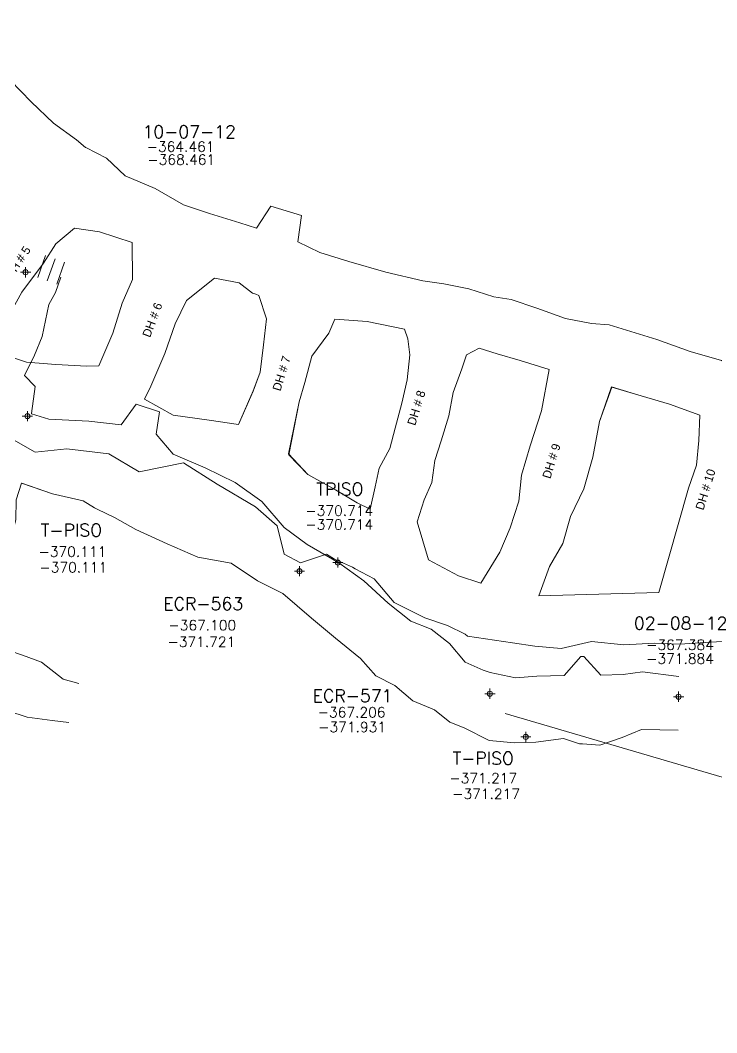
# Model space of a CAD drawing. Extents: x 0 to 99091, y -1812 to 13278.
# Drawn here: x 9203.2 to 9271.8, y 10205.3 to 10305.2 of the extents above; entities that cross this region are included whole.
import ezdxf
from ezdxf.enums import TextEntityAlignment as Align

# ---------------------------------------------------------------- set-up
doc = ezdxf.new("R2010")
doc.units = 0
doc.header["$MEASUREMENT"] = 0
doc.header["$PDMODE"] = 34
doc.header["$PDSIZE"] = 0.5
for name, color, linetype in [('CF-440-9487-E-SCR', 5, 'Continuous'), ('F-440-9493-E-SCR', 1, 'Continuous'), ('F-460-9419-E-SCR', 6, 'Continuous'), ('F-460-9419-E-SCR-FIC', 6, 'Continuous'), ('F-460-9419-W-SCR', 6, 'Continuous'), ('MARGEN', 7, 'Continuous')]:
    doc.layers.add(name, color=color, linetype=linetype)
doc.styles.add('ROMAND', font='ROMAND.SHX')
doc.styles.add('ROMANS', font='ROMANS.SHX', dxfattribs={"width": 2.5})

# ---------------------------------------------------------------- blocks, each defined once
blk = doc.blocks.new('F2')
at = {"lineweight": 0}
blk.add_point((0, 0), dxfattribs=at)
at = {"lineweight": 0, "style": 'ROMAND'}
for tag, height, p in [('NOMBRE', 1.25, (0.201, 6.617)), ('CIELO', 1, (0.136, 4.616)), ('PISO', 1, (0.136, 3.247))]:
    blk.add_attdef(tag, text='', height=height, dxfattribs=at).set_placement(p, align=Align.CENTER)
at = {"lineweight": 0, "style": 'ROMANS', "flags": 1}
for tag, p in [('MINA', (-0.074, -3.255)), ('LOCALIZACION', (-0.074, -4.928)), ('ESTRUCTURA', (-0.074, -6.618)), ('NIVEL', (-0.074, -8.29)), ('OBRA', (-0.074, -10.121)), ('FECHA', (-0.074, -11.793)), ('ATRAS', (-0.074, -13.483)), ('TOPOGRAFO', (2.675, -15.297))]:
    blk.add_attdef(tag, text='', height=1.25, dxfattribs=at).set_placement(p, align=Align.CENTER)

msp = doc.modelspace()

# ---------------------------------------------------------------- linework, layer by layer
at = {"color": 3, "linetype": 'Continuous', "lineweight": 0, "ltscale": 5, "flags": 128}
for points in [[(9204.871, 10279.809), (9205.644, 10281.975)], [(9206.754, 10279.137), (9207.528, 10281.303)]]:
    msp.add_lwpolyline(points, dxfattribs=at)
at = {"color": 1, "linetype": 'Continuous', "lineweight": 0, "ltscale": 5, "flags": 128}
msp.add_lwpolyline([(9205.813, 10279.473), (9206.586, 10281.639)], dxfattribs=at)
at = {"color": 0, "linetype": 'Continuous', "lineweight": 0, "ltscale": 5, "flags": 128}
msp.add_lwpolyline([(9250.959, 10236.8), (9358.221, 10205.326)], dxfattribs=at)
at = {"layer": 'CF-440-9487-E-SCR', "linetype": 'Continuous', "lineweight": 0, "elevation": -361.151, "flags": 128}
msp.add_lwpolyline([(9210.959, 10284.3), (9214.171, 10283.27)], dxfattribs=at)
at = {"layer": 'CF-440-9487-E-SCR', "linetype": 'Continuous', "lineweight": 0}
for points in [[(9209.596, 10292.639, -356.278), (9208.687, 10293.377, -356.21), (9206.424, 10295.025, -355.711), (9204.234, 10297.115, -355.712), (9202.185, 10299.227, -355.513), (9200.319, 10301.081, -355.914), (9198.137, 10302.671, -357.115), (9195.38, 10303.813, -356.516), (9192.661, 10305.175, -356.596)], [(9209.596, 10292.639, -361.08), (9208.687, 10293.377, -361.11), (9206.424, 10295.025, -361.111), (9204.234, 10297.115, -361.012), (9202.185, 10299.227, -361.013), (9200.319, 10301.081, -361.114), (9198.137, 10302.671, -361.115), (9195.38, 10303.813, -361.016), (9192.661, 10305.175, -361.017)], [(9226.435, 10284.682, -356.402), (9224.8, 10285.2, -356.38), (9221.817, 10286.131, -356.398), (9219.329, 10286.945, -356.313), (9219.238, 10286.987, -356.314), (9216.456, 10288.596, -356.532), (9213.507, 10289.842, -355.951), (9211.661, 10291.571, -356.065), (9209.613, 10292.623, -356.278), (9209.596, 10292.639, -356.278)], [(9226.436, 10284.682, -361.002), (9224.8, 10285.2, -361.18), (9221.817, 10286.131, -361.298), (9219.329, 10286.945, -361.213), (9219.238, 10286.987, -361.214), (9216.456, 10288.596, -361.032), (9213.507, 10289.842, -361.151), (9211.661, 10291.571, -361.165), (9209.613, 10292.623, -361.078), (9209.596, 10292.639, -361.08)], [(9244.908, 10279.182, -356.426), (9242.836, 10279.469, -356.622), (9239.201, 10280.322, -356.751), (9235.544, 10281.398, -356.58), (9232.671, 10282.282, -356.404), (9230.5, 10283.326, -356.222), (9230.886, 10285.907, -356.036), (9227.865, 10286.832, -356.038), (9226.436, 10284.682, -356.402), (9226.435, 10284.682, -356.402)], [(9244.908, 10279.182, -360.626), (9242.836, 10279.469, -361.122), (9239.201, 10280.322, -361.151), (9235.544, 10281.398, -360.78), (9232.671, 10282.282, -361.004), (9230.5, 10283.326, -361.022), (9230.886, 10285.907, -360.936), (9227.865, 10286.832, -360.938), (9226.436, 10284.682, -361.002), (9226.436, 10284.682, -361.002)], [(9200.737, 10272.447, -355.027), (9202.093, 10276.153, -355.993), (9203.3, 10278.364, -356.485), (9205.438, 10281.218, -356.418), (9206.654, 10283.116, -356.563), (9208.486, 10284.666, -356.065), (9208.486, 10284.666, -356.065)], [(9200.737, 10272.447, -359.827), (9202.093, 10276.153, -360.293), (9203.3, 10278.364, -360.685), (9205.438, 10281.218, -360.718), (9206.654, 10283.116, -360.863), (9208.486, 10284.666, -361.165), (9208.486, 10284.666, -361.165)], [(9214.171, 10283.266, -356.315), (9210.959, 10284.3, -355.951), (9208.486, 10284.666, -356.065)], [(9210.959, 10284.3, -361.151), (9208.486, 10284.666, -361.165)], [(9209.703, 10271.068, -359.936), (9210.901, 10271.09, -358.752), (9212.263, 10274.313, -359.103), (9213.204, 10277.283, -359.56), (9214.213, 10279.601, -360.175), (9214.171, 10283.27, -361.151)], [(9209.703, 10271.068, -354.836), (9210.901, 10271.09, -354.752), (9212.263, 10274.313, -355.103), (9213.204, 10277.283, -355.56), (9214.213, 10279.601, -356.275), (9214.171, 10283.266, -356.315)], [(9215.396, 10267.81, -358.704), (9216.027, 10269.095, -358.752), (9217.388, 10272.319, -359.103), (9218.423, 10275.253, -359.56), (9219.525, 10277.534, -360.175), (9222.294, 10279.748, -361.18)], [(9215.401, 10267.806, -354.704), (9216.027, 10269.095, -354.752), (9217.388, 10272.319, -355.103), (9218.423, 10275.253, -355.56), (9219.525, 10277.534, -356.275), (9222.294, 10279.748, -356.38)], [(9226.058, 10278.252, -356.053), (9224.725, 10279.291, -356.266), (9222.294, 10279.748, -356.38)], [(9226.058, 10278.252, -360.941), (9224.725, 10279.291, -361.166), (9222.294, 10279.748, -361.18)], [(9251.533, 10277.623, -360.692), (9249.842, 10277.893, -360.726), (9247.368, 10278.695, -360.677), (9244.908, 10279.182, -360.626)], [(9251.533, 10277.623, -356.192), (9249.842, 10277.893, -356.426), (9247.368, 10278.695, -356.277), (9244.908, 10279.182, -356.426)], [(9224.666, 10265.322, -356.785), (9226.114, 10268.609, -356.958), (9226.812, 10270.48, -355.823), (9227.126, 10273.155, -356.481), (9227.418, 10275.733, -356.426), (9226.664, 10278.047, -356.036)], [(9224.666, 10265.322, -360.885), (9226.126, 10268.632, -361.058), (9226.812, 10270.48, -360.323), (9227.126, 10273.155, -360.981), (9227.418, 10275.733, -360.826), (9226.664, 10278.047, -360.936)], [(9226.664, 10278.047, -356.036), (9226.383, 10278.154, -356.038), (9226.058, 10278.252, -356.053)], [(9226.664, 10278.047, -360.936), (9226.383, 10278.154, -360.938), (9226.058, 10278.252, -360.941)], [(9261.2, 10275.136, -355.182), (9259.459, 10275.269, -355.414), (9256.89, 10275.77, -355.764), (9254.062, 10276.772, -355.822), (9251.533, 10277.623, -356.192)], [(9261.2, 10275.136, -360.482), (9259.459, 10275.269, -360.414), (9256.89, 10275.77, -360.464), (9254.062, 10276.772, -360.822), (9251.533, 10277.623, -360.692)], [(9229.579, 10262.427, -356.785), (9230.648, 10267.552, -356.958), (9231.195, 10269.46, -355.823), (9231.899, 10272.044, -356.481), (9233.554, 10274.305, -356.426), (9234.156, 10275.707, -355.578)], [(9229.641, 10262.306, -360.885), (9230.648, 10267.552, -361.058), (9231.195, 10269.46, -360.323), (9231.899, 10272.044, -360.981), (9233.554, 10274.305, -360.826), (9234.156, 10275.707, -361.078)], [(9241.015, 10274.705, -356.622), (9237.345, 10275.465, -356.751), (9234.156, 10275.707, -355.578), (9234.156, 10275.707, -355.578)], [(9241.015, 10274.705, -361.122), (9237.345, 10275.465, -361.151), (9234.156, 10275.707, -361.078)], [(9237.632, 10256.966, -354.19), (9238.126, 10259.173, -354.724), (9238.517, 10261, -355.383), (9239.565, 10262.954, -355.298), (9240.104, 10264.945, -355.594), (9240.772, 10267.409, -355.985), (9241.292, 10269.71, -356.238), (9241.548, 10272.184, -356.51), (9241.354, 10273.763, -356.593), (9241.015, 10274.705, -356.622)], [(9237.632, 10256.966, -358.59), (9238.126, 10259.173, -359.024), (9238.517, 10261, -359.383), (9239.565, 10262.954, -359.398), (9240.104, 10264.945, -359.694), (9240.772, 10267.409, -360.085), (9241.292, 10269.71, -360.338), (9241.548, 10272.184, -360.61), (9241.354, 10273.763, -360.693), (9241.015, 10274.705, -361.122)], [(9273.912, 10270.658, -354.926), (9272.257, 10271.62, -354.657), (9269.182, 10272.509, -354.654), (9265.903, 10273.693, -355.08), (9261.2, 10275.136, -355.182)], [(9273.912, 10270.658, -360.326), (9272.257, 10271.62, -359.757), (9269.182, 10272.509, -359.854), (9265.903, 10273.693, -360.08), (9261.2, 10275.136, -360.482)], [(9242.264, 10255.711, -354.19), (9242.952, 10257.865, -354.724), (9243.729, 10259.587, -355.383), (9244.005, 10261.751, -355.298), (9244.641, 10263.715, -355.594), (9245.405, 10266.153, -355.985), (9245.829, 10268.481, -356.238), (9246.664, 10270.798, -356.51), (9247.146, 10272.193, -356.593), (9248.386, 10272.823, -356.426)], [(9242.264, 10255.711, -358.59), (9242.952, 10257.865, -359.024), (9243.729, 10259.587, -359.383), (9244.005, 10261.751, -359.398), (9244.641, 10263.715, -359.694), (9245.405, 10266.153, -360.085), (9245.829, 10268.481, -360.338), (9246.664, 10270.798, -360.61), (9247.146, 10272.193, -360.693), (9248.387, 10272.823, -360.726)], [(9250.174, 10272.278, -356.192), (9248.386, 10272.823, -356.426)], [(9250.174, 10272.278, -360.692), (9248.387, 10272.823, -360.726), (9248.386, 10272.823, -360.726)], [(9255.287, 10270.718, -355.764), (9252.428, 10271.625, -355.822), (9250.174, 10272.278, -356.192)], [(9255.287, 10270.718, -360.464), (9252.428, 10271.625, -360.822), (9250.174, 10272.278, -360.692)], [(9252.571, 10260.309, -354.775), (9253.403, 10263.206, -354.833), (9254.539, 10266.658, -355.304), (9255.287, 10270.718, -355.764)], [(9252.571, 10260.309, -360.075), (9253.403, 10263.206, -360.233), (9254.539, 10266.658, -360.404), (9255.287, 10270.718, -360.464)], [(9258.71, 10258.952, -354.421), (9259.602, 10262.079, -354.833), (9260.246, 10265.62, -355.304), (9261.437, 10269.015, -355.664)], [(9258.71, 10258.952, -359.521), (9259.602, 10262.079, -360.233), (9260.246, 10265.62, -360.404), (9261.453, 10269.003, -360.464)], [(9270.131, 10266.224, -354.657), (9267.13, 10267.299, -354.654), (9263.778, 10268.297, -355.08), (9261.437, 10269.015, -355.664)], [(9270.131, 10266.224, -359.757), (9267.13, 10267.299, -359.854), (9263.778, 10268.297, -360.08), (9261.453, 10269.003, -360.464)], [(9266.095, 10248.751, -354.726), (9269.025, 10259.023, -355.126), (9269.82, 10261.307, -355.326), (9270.027, 10263.717, -355.426), (9270.131, 10266.224, -354.657)], [(9266.095, 10248.751, -360.126), (9269.025, 10259.023, -360.126), (9269.82, 10261.307, -360.226), (9270.027, 10263.717, -360.226), (9270.131, 10266.224, -359.757)], [(9248.552, 10249.654, -354.273), (9250.428, 10252.722, -354.261), (9251.438, 10255.105, -354.051), (9252.311, 10257.734, -354.271), (9252.571, 10260.309, -354.775)], [(9248.552, 10249.654, -359.673), (9250.428, 10252.722, -358.961), (9251.438, 10255.105, -358.851), (9252.311, 10257.734, -359.271), (9252.571, 10260.309, -360.075)], [(9254.271, 10248.405, -354.726), (9255.323, 10251.29, -354.261), (9256.621, 10253.589, -354.051), (9257.398, 10256.246, -354.271), (9258.71, 10258.952, -354.421)], [(9254.271, 10248.405, -360.126), (9255.323, 10251.29, -358.961), (9256.621, 10253.589, -358.851), (9257.398, 10256.246, -359.271), (9258.71, 10258.952, -359.521)]]:
    msp.add_polyline3d(points, dxfattribs=at)
at = {"layer": 'F-440-9493-E-SCR', "color": 1, "linetype": 'Continuous', "lineweight": 0, "flags": 128}
for elevation in [-354.726, -360.126]:
    msp.add_lwpolyline([(9266.095, 10248.751), (9254.271, 10248.405)], dxfattribs=dict(at, elevation=elevation))
at = {"layer": 'F-440-9493-E-SCR', "color": 1, "linetype": 'Continuous', "lineweight": 0}
for points in [[(9206.65, 10271.221, -354.966), (9203.753, 10271.448, -355.139), (9200.737, 10272.447, -355.027)], [(9206.65, 10271.221, -359.566), (9203.753, 10271.448, -359.739), (9200.737, 10272.447, -359.827)], [(9209.703, 10271.068, -354.836), (9206.65, 10271.221, -354.966)], [(9209.703, 10271.068, -359.936), (9206.65, 10271.221, -359.566)], [(9224.666, 10265.322, -360.885), (9221.767, 10265.724, -359.668), (9218.217, 10266.215, -359.735), (9218.217, 10266.215, -359.735), (9215.396, 10267.81, -358.704)], [(9224.666, 10265.322, -356.785), (9224.666, 10265.322, -356.785), (9221.767, 10265.724, -354.568), (9218.217, 10266.215, -354.335), (9218.217, 10266.215, -354.335), (9215.401, 10267.806, -354.704)], [(9234.116, 10252.043, -356.198), (9233.331, 10252.526, -354.226), (9230.778, 10251.672, -354.469), (9229.173, 10252.52, -354.477), (9228.474, 10255.311, -354.741), (9226.327, 10257.176, -354.298), (9222.55, 10259.432, -354.388), (9219.254, 10261.518, -354.568), (9214.883, 10260.634, -353.935), (9214.883, 10260.634, -353.935), (9211.879, 10262.429, -354.007), (9207.746, 10262.918, -354.385), (9204.626, 10262.569, -354.836), (9202.266, 10263.939, -354.966)], [(9234.116, 10252.043, -359.598), (9233.331, 10252.526, -359.126), (9230.778, 10251.672, -359.369), (9229.173, 10252.52, -359.377), (9228.474, 10255.311, -359.541), (9226.327, 10257.176, -359.498), (9222.55, 10259.432, -359.588), (9219.254, 10261.518, -359.668), (9214.883, 10260.634, -359.735), (9214.883, 10260.634, -359.735), (9211.879, 10262.429, -359.807), (9207.746, 10262.918, -359.885), (9204.626, 10262.569, -359.936), (9202.266, 10263.939, -359.566)], [(9237.632, 10256.966, -354.19), (9236.357, 10257.591, -354.226), (9234.555, 10258.667, -354.469), (9234.212, 10258.873, -354.477), (9231.5, 10260.376, -354.741), (9229.579, 10262.427, -356.785)], [(9237.632, 10256.966, -358.59), (9236.357, 10257.591, -359.126), (9234.555, 10258.667, -359.369), (9234.212, 10258.873, -359.377), (9231.5, 10260.376, -359.541), (9229.641, 10262.306, -360.885)], [(9248.552, 10249.654, -354.273), (9246.332, 10250.394, -354.508), (9243.375, 10251.974, -354.712), (9242.264, 10255.711, -354.19)], [(9248.552, 10249.654, -359.673), (9246.332, 10250.394, -359.708), (9243.375, 10251.974, -359.712), (9242.264, 10255.711, -358.59)], [(9251.66, 10243.771, -355.183), (9247.23, 10244.449, -354.637), (9246.995, 10244.635, -354.628), (9245.259, 10245.502, -354.273), (9243.039, 10246.242, -354.508), (9240.019, 10247.743, -354.712), (9238.043, 10250.077, -354.624), (9236.15, 10251.068, -354.562), (9235.915, 10251.254, -354.554), (9234.116, 10252.043, -356.198)], [(9251.66, 10243.771, -359.683), (9247.23, 10244.449, -359.637), (9246.995, 10244.635, -359.628), (9245.259, 10245.502, -359.673), (9243.039, 10246.242, -359.708), (9240.019, 10247.743, -359.712), (9238.043, 10250.077, -359.624), (9236.15, 10251.068, -359.662), (9235.915, 10251.254, -359.654), (9234.116, 10252.043, -359.598)], [(9281.02, 10243.024, -354.807), (9281.02, 10243.024, -354.807), (9280.552, 10243.03, -354.608), (9278.255, 10243.349, -355.174), (9275.956, 10243.468, -354.441), (9273.46, 10243.989, -354.504), (9270.659, 10243.813, -355.163), (9268.158, 10243.633, -355.126), (9265.659, 10243.754, -355.189), (9262.658, 10243.579, -355.545), (9259.461, 10243.906, -355.698), (9256.455, 10243.231, -355.454), (9253.857, 10243.453, -355.315), (9251.66, 10243.771, -355.183)], [(9281.02, 10243.024, -359.807), (9281.02, 10243.024, -359.807), (9280.552, 10243.03, -360.008), (9278.255, 10243.349, -359.974), (9275.956, 10243.468, -359.941), (9273.46, 10243.989, -359.804), (9270.659, 10243.813, -359.763), (9268.158, 10243.633, -359.726), (9265.659, 10243.754, -359.689), (9262.658, 10243.579, -359.745), (9259.461, 10243.906, -359.698), (9256.455, 10243.231, -359.654), (9253.857, 10243.453, -359.615), (9251.66, 10243.771, -359.683)]]:
    msp.add_polyline3d(points, dxfattribs=at)
at = {"layer": 'F-460-9419-E-SCR', "color": 6, "linetype": 'Continuous', "lineweight": 0, "ltscale": 5, "flags": 128}
for points, elevation in [([(9208.937, 10239.778), (9207.37, 10240.186), (9205.252, 10241.876), (9203.367, 10242.574), (9200.744, 10243.464), (9198.882, 10244.458), (9199.936, 10246.944), (9200.133, 10249.722), (9201.338, 10251.586), (9202.053, 10253.348), (9202.703, 10255.913), (9202.742, 10257.882), (9203.285, 10259.511)], -372.297), ([(9193.114, 10240.551), (9199.231, 10237.658), (9201.929, 10237.058), (9203.839, 10236.457), (9206.311, 10236.122), (9207.928, 10235.907)], -362.129)]:
    msp.add_lwpolyline(points, dxfattribs=dict(at, elevation=elevation))
at = {"layer": 'F-460-9419-E-SCR', "color": 6, "linetype": 'Continuous', "lineweight": 0, "ltscale": 5}
for points in [[(9204.277, 10266.375, -371.273), (9204.252, 10266.38, -371.272), (9204.617, 10269.045, -371.004)], [(9204.277, 10266.375, -366.676), (9204.252, 10266.38, -366.672), (9204.617, 10269.045, -366.404)], [(9241.657, 10245.916, -367.489), (9239.403, 10247.7, -367.304), (9237.031, 10249.889, -366.971), (9234.569, 10251.675, -366.739), (9231.437, 10253.46, -367.001), (9229.155, 10255.157, -367.171), (9226.961, 10257.704, -367.138), (9224.321, 10259.58, -366.704), (9221.368, 10261.052, -366.369), (9218.236, 10262.391, -366.633), (9216.535, 10264.357, -366.608), (9216.867, 10266.571, -366.287), (9214.563, 10267.326, -366.284), (9213.091, 10265.292, -366.47), (9209.915, 10265.647, -367.039), (9205.98, 10265.822, -366.8), (9204.277, 10266.375, -366.676)], [(9241.657, 10245.916, -371.989), (9239.403, 10247.7, -371.904), (9237.031, 10249.889, -371.871), (9234.569, 10251.675, -371.839), (9231.437, 10253.46, -371.601), (9229.155, 10255.157, -371.571), (9226.961, 10257.704, -371.338), (9224.321, 10259.58, -371.404), (9221.368, 10261.052, -371.369), (9218.236, 10262.391, -371.433), (9216.535, 10264.357, -371.308), (9216.867, 10266.571, -371.287), (9214.563, 10267.326, -371.284), (9213.091, 10265.292, -371.17), (9209.915, 10265.647, -371.139), (9205.98, 10265.822, -371), (9204.277, 10266.375, -371.273)], [(9238.194, 10240.534, -367.489), (9236.681, 10242.241, -367.304), (9234.219, 10244.251, -366.971), (9231.847, 10246.216, -366.739), (9229.027, 10248.628, -367.001), (9226.522, 10249.878, -367.171), (9223.926, 10251.619, -367.138), (9220.661, 10252.242, -366.704), (9217.619, 10253.535, -366.369), (9214.532, 10254.963, -366.633), (9212.429, 10256.124, -366.608), (9210.729, 10256.972, -366.287), (9210.46, 10257.106, -366.284), (9209.342, 10257.775, -366.47), (9206.345, 10258.488, -367.039), (9203.293, 10259.514, -366.8), (9203.293, 10259.514, -366.8)], [(9238.194, 10240.534, -371.989), (9236.681, 10242.241, -371.904), (9234.219, 10244.251, -371.871), (9231.847, 10246.216, -371.839), (9229.027, 10248.628, -371.601), (9226.522, 10249.878, -371.571), (9223.926, 10251.619, -371.338), (9220.661, 10252.242, -371.404), (9217.619, 10253.535, -371.369), (9214.532, 10254.963, -371.433), (9212.429, 10256.124, -371.308), (9210.729, 10256.972, -371.287), (9210.46, 10257.106, -371.284), (9209.342, 10257.775, -371.17), (9206.345, 10258.488, -371.139), (9203.285, 10259.511, -372.297), (9203.285, 10259.511, -372.297)], [(9249.483, 10240.862, -367.228), (9249.483, 10240.862, -367.228), (9248.78, 10241.096, -367.868), (9247.02, 10241.872, -367.829), (9245.465, 10243.705, -367.881), (9243.639, 10245.117, -367.533), (9241.657, 10245.916, -367.489)], [(9249.483, 10240.862, -371.928), (9249.483, 10240.862, -371.928), (9248.78, 10241.096, -371.968), (9247.02, 10241.872, -371.829), (9245.465, 10243.705, -371.981), (9243.639, 10245.117, -372.033), (9241.657, 10245.916, -371.989)], [(9268.079, 10240.467, -367.384), (9264.486, 10240.924, -366.912), (9262.581, 10240.655, -367.227), (9260.38, 10240.59, -367.644), (9258.709, 10242.416, -367.757), (9258.409, 10242.421, -367.759), (9256.779, 10240.547, -366.972), (9254.078, 10240.49, -366.593), (9251.975, 10240.323, -367.009), (9249.483, 10240.862, -367.228)], [(9268.079, 10240.467, -371.884), (9264.486, 10240.924, -372.012), (9262.581, 10240.655, -372.027), (9260.38, 10240.59, -372.044), (9258.709, 10242.416, -372.057), (9258.409, 10242.421, -372.059), (9256.779, 10240.547, -371.972), (9254.078, 10240.49, -371.993), (9251.975, 10240.323, -372.009), (9249.483, 10240.862, -371.928)], [(9249.377, 10234.163, -367.228), (9246.903, 10235.407, -367.2), (9245.48, 10235.966, -367.868), (9243.99, 10237.162, -367.829), (9241.84, 10238.07, -367.881), (9240.068, 10239.566, -367.533), (9238.194, 10240.534, -367.489)], [(9249.377, 10234.163, -371.928), (9246.903, 10235.407, -372), (9245.48, 10235.966, -371.968), (9243.99, 10237.162, -371.829), (9241.84, 10238.07, -371.981), (9240.068, 10239.566, -372.033), (9238.194, 10240.534, -371.989)], [(9267.995, 10235.168, -367.384), (9264.395, 10235.225, -366.912), (9262.483, 10234.455, -367.227), (9260.271, 10233.69, -367.644), (9258.572, 10233.817, -367.757), (9258.272, 10233.822, -367.759), (9256.681, 10234.347, -366.972), (9253.975, 10233.99, -366.593), (9251.873, 10233.924, -367.009), (9249.377, 10234.163, -367.228)], [(9267.995, 10235.168, -371.884), (9264.395, 10235.225, -372.012), (9262.483, 10234.455, -372.027), (9260.271, 10233.69, -372.044), (9258.572, 10233.817, -372.057), (9258.272, 10233.822, -372.059), (9256.681, 10234.347, -371.972), (9253.975, 10233.99, -371.993), (9251.873, 10233.924, -372.009), (9249.377, 10234.163, -371.928)]]:
    msp.add_polyline3d(points, dxfattribs=at)
at = {"layer": 'F-460-9419-W-SCR', "color": 6, "linetype": 'Continuous', "lineweight": 0, "ltscale": 5}
for points in [[(9207.147, 10279.829, -364.461), (9206.632, 10278.331, -364.838), (9205.961, 10277.15, -365.145), (9205.314, 10274.002, -365.822), (9204.548, 10272.148, -366.593), (9203.556, 10270.128, -366.912), (9203.556, 10270.128, -366.912)], [(9207.147, 10279.829, -368.461), (9206.632, 10278.331, -368.838), (9205.961, 10277.15, -369.145), (9205.314, 10274.002, -370.422), (9204.548, 10272.148, -370.693), (9203.556, 10270.128, -371.412)], [(9203.556, 10270.128, -366.912), (9204.617, 10269.045, -366.404)], [(9203.556, 10270.128, -371.412), (9204.617, 10269.045, -371.004)]]:
    msp.add_polyline3d(points, dxfattribs=at)

# ---------------------------------------------------------------- block references
at = {"layer": 'F-460-9419-E-SCR-FIC', "color": 4, "linetype": 'Continuous', "lineweight": 0, "ltscale": 5}
ref = msp.add_blockref('F2', (9203.856, 10266.128, -370.111), dxfattribs=at)
ref.add_attrib('NOMBRE', 'T-PISO', dxfattribs={"layer": '0', "lineweight": 0, "height": 1.25, "style": 'ROMAND'}).set_placement((9208.2, 10254.265, -370.111), align=Align.CENTER)
ref.add_attrib('CIELO', '-370.111', dxfattribs={"layer": '0', "lineweight": 0, "height": 1, "style": 'ROMAND'}).set_placement((9208.291, 10252.27, -370.111), align=Align.CENTER)
ref.add_attrib('PISO', '-370.111', dxfattribs={"layer": '0', "lineweight": 0, "height": 1, "style": 'ROMAND'}).set_placement((9208.382, 10250.728, -370.111), align=Align.CENTER)
for p, values in [((9234.458, 10251.695, -370.714), {'NOMBRE': 'TPISO', 'CIELO': '-370.714', 'PISO': '-370.714'}), ((9268.047, 10238.468, -367.384), {'NOMBRE': '02-08-12', 'CIELO': '-367.384', 'PISO': '-371.884'})]:
    msp.add_blockref('F2', p, dxfattribs=at).add_auto_attribs(values)
ref = msp.add_blockref('F2', (9230.677, 10250.839, -367.1), dxfattribs=at)
ref.add_attrib('NOMBRE', 'ECR-563', dxfattribs={"layer": '0', "lineweight": 0, "height": 1.25, "style": 'ROMAND'}).set_placement((9221.189, 10247.009, -367.1), align=Align.CENTER)
ref.add_attrib('CIELO', '-367.100', dxfattribs={"layer": '0', "lineweight": 0, "height": 1, "style": 'ROMAND'}).set_placement((9221.098, 10245.013, -367.1), align=Align.CENTER)
ref.add_attrib('PISO', '-371.721', dxfattribs={"layer": '0', "lineweight": 0, "height": 1, "style": 'ROMAND'}).set_placement((9221.007, 10243.381, -367.1), align=Align.CENTER)
ref = msp.add_blockref('F2', (9249.45, 10238.763, -367.206), dxfattribs=at)
ref.add_attrib('NOMBRE', 'ECR-571', dxfattribs={"layer": '0', "lineweight": 0, "height": 1.25, "style": 'ROMAND'}).set_placement((9235.91, 10237.936, -367.206), align=Align.CENTER)
ref.add_attrib('CIELO', '-367.206', dxfattribs={"layer": '0', "lineweight": 0, "height": 1, "style": 'ROMAND'}).set_placement((9235.812, 10236.43, -367.206), align=Align.CENTER)
ref.add_attrib('PISO', '-371.931', dxfattribs={"layer": '0', "lineweight": 0, "height": 1, "style": 'ROMAND'}).set_placement((9235.861, 10234.973, -367.206), align=Align.CENTER)
ref = msp.add_blockref('F2', (9252.978, 10234.495, -371.217), dxfattribs=at)
ref.add_attrib('NOMBRE', 'T-PISO', dxfattribs={"layer": '0', "lineweight": 0, "height": 1.25, "style": 'ROMAND'}).set_placement((9248.785, 10231.764, -371.217), align=Align.CENTER)
ref.add_attrib('CIELO', '-371.217', dxfattribs={"layer": '0', "lineweight": 0, "height": 1, "style": 'ROMAND'}).set_placement((9248.785, 10229.931, -371.217), align=Align.CENTER)
ref.add_attrib('PISO', '-371.217', dxfattribs={"layer": '0', "lineweight": 0, "height": 1, "style": 'ROMAND'}).set_placement((9249.067, 10228.381, -371.217), align=Align.CENTER)
at = {"layer": 'MARGEN', "color": 4, "linetype": 'Continuous', "lineweight": 0, "ltscale": 5}
ref = msp.add_blockref('F2', (9203.681, 10280.318, -364.461), dxfattribs=at)
ref.add_attrib('NOMBRE', '10-07-12', dxfattribs={"layer": '0', "lineweight": 0, "height": 1.25, "style": 'ROMAND'}).set_placement((9219.806, 10293.556, -364.461), align=Align.CENTER)
ref.add_attrib('CIELO', '-364.461', dxfattribs={"layer": '0', "lineweight": 0, "height": 1, "style": 'ROMAND'}).set_placement((9218.953, 10292.209, -364.461), align=Align.CENTER)
ref.add_attrib('PISO', '-368.461', dxfattribs={"layer": '0', "lineweight": 0, "height": 1, "style": 'ROMAND'}).set_placement((9219.024, 10290.932, -364.461), align=Align.CENTER)

# ---------------------------------------------------------------- texts
at = {"color": 2, "linetype": 'Continuous', "lineweight": 0, "char_height": 0.8437, "width": 7.23332, "attachment_point": 1}
for s, insert, rotation in [('DH # 5', (9201.604, 10280.062), 56.6334), ('DH # 6', (9215.156, 10274.128), 69.29578), ('DH # 7', (9227.988, 10268.79), 72.94864), ('DH # 8', (9241.275, 10265.395), 72.94864), ('DH # 9', (9254.59, 10260.15), 72.94864), ('DH # 10', (9269.68, 10257.048), 72.94864)]:
    msp.add_mtext(s, dxfattribs=dict(at, insert=insert, rotation=rotation))

doc.saveas('drawing.dxf')
